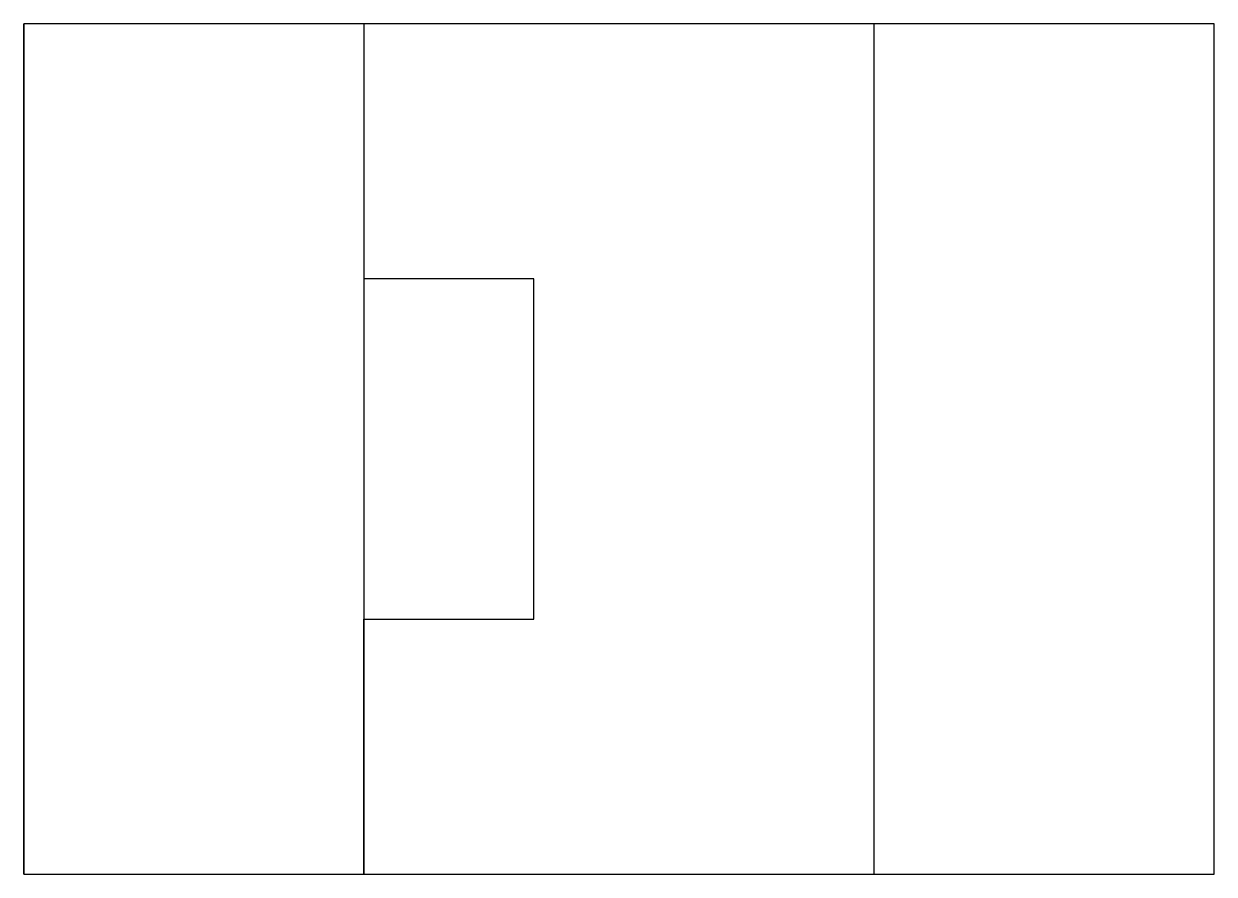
# Model space of a CAD drawing. Header units: inches. Extents: x 0 to 70, y 0 to 50.
import ezdxf

# ---------------------------------------------------------------- set-up
doc = ezdxf.new("R2010")
doc.units = ezdxf.units.IN
doc.header["$MEASUREMENT"] = 0

msp = doc.modelspace()

# ---------------------------------------------------------------- linework, layer by layer
for p, q in [((0, 0, 10), (0, 50, 10)), ((20, 50, 30), (20, 0, 30)), ((70, 0, 10), (70, 50, 10)), ((0, 0), (0, 0, 10)), ((70, 0), (70, 0, 10))]:
    msp.add_line(p, q)
at = {"extrusion": (0, -1, 0)}
msp.add_line((50, 0, 30), (50, 50, 30), dxfattribs=at)
at = {"extrusion": (-1, 0, 0)}
for p, q in [((30, 35, 30), (20, 35, 30)), ((30, 15, 30), (30, 35, 30)), ((20, 0, 30), (20, 15, 30)), ((20, 15, 30), (30, 15, 30))]:
    msp.add_line(p, q, dxfattribs=at)
msp.add_lwpolyline([(0, 0), (70, 0), (70, 50), (0, 50), (0, 0)])

doc.saveas('drawing.dxf')
